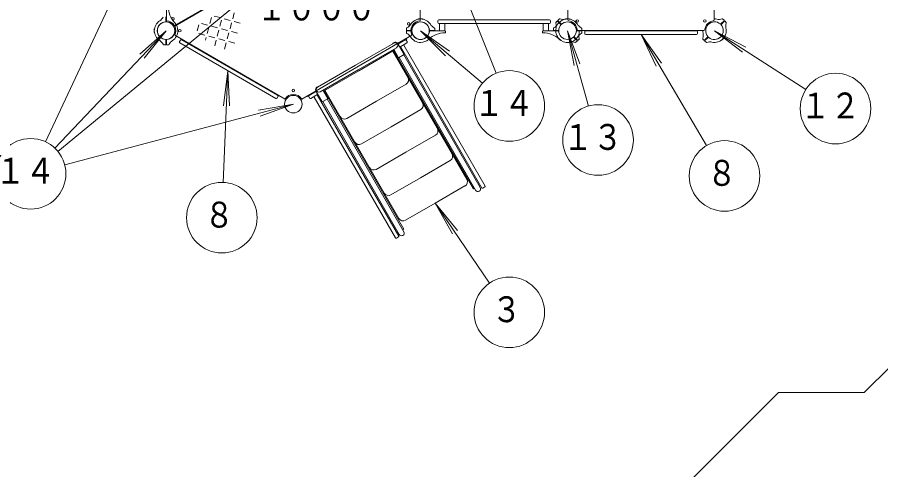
# Model space of a CAD drawing. Units: millimetres on the paper, scale 1:60. Extents: x 0 to 420, y -297 to 594.
# Drawn here: x 117.2 to 190.6, y 412.4 to 450.8 of the extents above; entities that cross this region are included whole.
import ezdxf
from ezdxf.enums import TextEntityAlignment as Align

# ---------------------------------------------------------------- set-up
doc = ezdxf.new("R2010")
doc.units = ezdxf.units.MM
doc.linetypes.add('USER3', pattern=[63.5, 31.75, -6.35, 6.35, -6.35, 6.35, -6.35])
doc.layers.add('LY_1', color=7, linetype='Continuous', lineweight=9)
doc.styles.add('ＭＳ ゴシック', font='')
doc.styles.get('ＭＳ ゴシック').set_extended_font_data('MS Gothic')

msp = doc.modelspace()

# ---------------------------------------------------------------- linework, layer by layer
at = {"layer": 'LY_1', "lineweight": 18}
for p, q in [((119.599, 440.231), (129.851, 462.175)), ((157.937, 446.063), (151.501, 462.175)), ((120.645, 439.421), (140.676, 455.925)), ((135.517, 450.678), (135.654, 451.19)), ((133.364, 450.157), (132.852, 450.294)), ((133.581, 450.282), (133.718, 450.794)), ((134.447, 450.782), (133.934, 450.919)), ((134.434, 450.053), (134.572, 450.565)), ((135.3, 450.553), (134.788, 450.69)), ((135.288, 449.824), (135.425, 450.336)), ((136.154, 450.324), (135.642, 450.461)), ((120.392, 439.691), (129.851, 449.675)), ((129.851, 449.675), (127.605, 447.685)), ((129.851, 449.675), (127.985, 447.325)), ((132.498, 449.657), (132.635, 450.169)), ((133.352, 449.428), (133.489, 449.94)), ((134.218, 449.928), (133.706, 450.065)), ((134.206, 449.199), (134.343, 449.711)), ((135.072, 449.699), (134.559, 449.836)), ((135.925, 449.47), (135.413, 449.607)), ((156.761, 445.217), (151.501, 449.675)), ((151.501, 449.675), (153.95, 447.942)), ((151.501, 449.675), (153.612, 447.543)), ((165.791, 443.273), (164.001, 449.675)), ((164.001, 449.675), (165.058, 446.867)), ((164.001, 449.675), (164.554, 446.726)), ((184.273, 444.677), (176.501, 449.675)), ((176.501, 449.675), (179.156, 448.278)), ((176.501, 449.675), (178.874, 447.838)), ((133.135, 449.303), (132.623, 449.44)), ((133.199, 448.856), (133.26, 449.086)), ((133.989, 449.074), (133.477, 449.211)), ((133.991, 448.398), (134.114, 448.857)), ((134.843, 448.845), (134.331, 448.982)), ((135.059, 448.97), (135.197, 449.482)), ((175.831, 439.914), (170.251, 449.358)), ((170.251, 449.358), (171.997, 446.918)), ((170.251, 449.358), (171.546, 446.652)), ((134.831, 448.116), (134.968, 448.629)), ((135.697, 448.616), (135.184, 448.754)), ((134.716, 436.779), (135.105, 446.276)), ((135.105, 446.276), (134.721, 443.3)), ((135.105, 446.276), (135.244, 443.279)), ((121.229, 438.281), (140.676, 443.425)), ((140.676, 443.425), (137.72, 442.913)), ((140.676, 443.425), (137.854, 442.408)), ((157.36, 428.223), (152.747, 435.017)), ((152.747, 435.017), (154.642, 432.692)), ((152.747, 435.017), (154.209, 432.398))]:
    msp.add_line(p, q, dxfattribs=at)
at = {"layer": 'LY_1'}
for p, q in [((129.876, 461.394), (129.876, 450.456)), ((151.476, 461.342), (151.476, 450.508)), ((130.559, 450.113), (139.942, 455.53)), ((139.967, 455.487), (130.584, 450.07)), ((164.026, 455.925), (164.026, 450.585)), ((176.476, 455.925), (176.476, 450.585)), ((129.826, 450.456), (129.826, 450.849)), ((151.335, 450.661), (151.335, 450.663)), ((151.668, 450.661), (151.668, 450.663)), ((152.96, 450.516), (152.96, 450.366)), ((162.46, 450.6), (153.043, 450.6)), ((162.46, 450.283), (153.043, 450.283)), ((153.108, 449.65), (153.108, 450.283)), ((153.561, 449.65), (153.561, 450.283)), ((161.941, 449.65), (161.941, 450.283)), ((162.395, 449.65), (162.395, 450.283)), ((162.543, 450.516), (162.543, 450.366)), ((163.106, 450.486), (163.023, 450.398)), ((163.431, 450.209), (163.154, 450.487)), ((163.467, 450.245), (163.189, 450.522)), ((163.19, 450.57), (163.278, 450.653)), ((163.835, 450.661), (163.835, 450.663)), ((164.168, 450.661), (164.168, 450.663)), ((177.036, 450.245), (177.314, 450.522)), ((177.071, 450.209), (177.349, 450.487)), ((177.313, 450.57), (177.224, 450.653)), ((177.397, 450.486), (177.48, 450.398)), ((128.865, 449.841), (128.862, 449.841)), ((150.294, 449.734), (150.299, 449.865)), ((150.294, 449.615), (150.298, 449.494)), ((150.72, 449.7), (150.327, 449.7)), ((150.72, 449.65), (150.327, 449.65)), ((152.282, 449.7), (152.675, 449.7)), ((152.282, 449.65), (153.592, 449.65)), ((152.708, 449.734), (152.704, 449.855)), ((153.625, 449.615), (153.621, 449.527)), ((161.877, 449.615), (161.882, 449.527)), ((163.22, 449.65), (161.91, 449.65)), ((162.794, 449.734), (162.798, 449.855)), ((163.22, 449.7), (162.827, 449.7)), ((170.251, 449.7), (164.782, 449.7)), ((164.782, 449.65), (165.175, 449.65)), ((165.208, 449.734), (165.204, 449.865)), ((165.208, 449.615), (165.204, 449.494)), ((165.46, 449.441), (165.46, 449.591)), ((165.543, 449.675), (174.96, 449.675)), ((170.251, 449.7), (175.591, 449.7)), ((175.043, 449.441), (175.043, 449.591)), ((128.865, 449.508), (128.862, 449.508)), ((129.826, 448.894), (129.826, 448.501)), ((129.876, 448.894), (129.876, 448.501)), ((139.967, 443.863), (130.584, 449.28)), ((130.997, 448.744), (131.072, 448.873)), ((131.186, 448.904), (139.341, 444.196)), ((150.767, 449.28), (141.385, 443.863)), ((149.518, 448.56), (150.29, 449.006)), ((149.544, 448.514), (150.317, 448.96)), ((150.355, 448.744), (150.28, 448.873)), ((150.317, 448.96), (150.29, 449.006)), ((163.186, 449.095), (163.184, 449.094)), ((163.422, 448.86), (163.42, 448.858)), ((164.536, 449.105), (164.814, 448.827)), ((164.571, 449.14), (164.849, 448.862)), ((164.897, 448.863), (164.986, 448.959)), ((165.543, 449.358), (174.96, 449.358)), ((175.606, 448.863), (175.516, 448.959)), ((175.931, 449.14), (175.654, 448.862)), ((175.967, 449.105), (175.689, 448.827)), ((177.081, 448.86), (177.083, 448.858)), ((177.316, 449.095), (177.318, 449.094)), ((129.791, 448.468), (129.66, 448.472)), ((129.91, 448.468), (130.031, 448.472)), ((131.027, 448.63), (139.182, 443.921)), ((145.975, 446.746), (149.223, 448.621)), ((146.202, 446.354), (149.45, 448.229)), ((149.635, 447.373), (149.219, 448.095)), ((150.097, 447.64), (149.58, 448.535)), ((150.324, 448.63), (149.725, 448.284)), ((156.719, 436.305), (149.783, 448.317)), ((156.993, 436.463), (150.082, 448.432)), ((164.813, 448.779), (164.717, 448.69)), ((175.69, 448.779), (175.786, 448.69)), ((149.264, 448.017), (146.247, 446.276)), ((155.425, 437.045), (149.134, 447.942)), ((155.989, 436.235), (149.206, 447.984)), ((149.635, 447.373), (150.097, 447.64)), ((156.183, 436.112), (149.67, 447.393)), ((156.576, 436.338), (150.062, 447.62)), ((145.975, 446.746), (142.728, 444.871)), ((146.202, 446.354), (142.954, 444.479)), ((143.23, 444.534), (146.247, 446.276)), ((147.747, 443.677), (150.273, 445.136)), ((142.633, 444.585), (141.861, 444.14)), ((142.659, 444.539), (141.887, 444.093)), ((143.14, 443.623), (142.623, 444.518)), ((143.602, 443.89), (143.185, 444.612)), ((150.071, 432.818), (143.288, 444.567)), ((149.652, 433.711), (143.36, 444.609)), ((139.296, 443.952), (139.371, 444.082)), ((141.887, 444.093), (141.861, 444.14)), ((142.056, 443.952), (141.981, 444.082)), ((142.169, 443.921), (142.768, 444.267)), ((149.372, 432.063), (142.461, 444.032)), ((149.646, 432.221), (142.711, 444.234)), ((143.602, 443.89), (143.14, 443.623)), ((149.688, 432.362), (143.175, 443.643)), ((150.081, 432.588), (143.567, 443.87)), ((147.747, 443.677), (145.221, 442.219)), ((148.997, 441.512), (151.523, 442.971)), ((148.997, 441.512), (146.471, 440.054)), ((150.247, 439.347), (152.773, 440.806)), ((150.247, 439.347), (147.721, 437.889)), ((151.497, 437.182), (154.023, 438.641)), ((151.497, 437.182), (148.971, 435.724)), ((152.747, 435.017), (155.273, 436.476)), ((156.474, 436.515), (156.567, 436.568)), ((156.787, 436.286), (156.975, 436.395)), ((155.989, 436.235), (156.082, 436.288)), ((152.747, 435.017), (150.221, 433.559)), ((150.071, 432.818), (149.979, 432.765)), ((149.628, 432.153), (149.44, 432.045)), ((149.586, 432.538), (149.494, 432.485))]:
    msp.add_line(p, q, dxfattribs=at)
at = {"layer": 'LY_1', "linetype": 'USER3'}
for p, q in [((189.238, 418.925), (191.488, 421.175)), ((165.047, 402.038), (181.933, 418.925)), ((181.933, 418.925), (189.238, 418.925))]:
    msp.add_line(p, q, dxfattribs=at)
at = {"layer": 'LY_1'}
for centre, radius in [((129.851, 449.675), 0.743), ((130.434, 450.685), 0.108), ((150.491, 450.258), 0.108), ((151.501, 449.675), 0.743), ((164.001, 449.675), 0.75), ((164.826, 450.5), 0.108), ((175.676, 450.5), 0.108), ((131.017, 449.675), 0.108), ((140.676, 444.591), 0.108), ((140.676, 443.425), 0.743)]:
    msp.add_circle(centre, radius, dxfattribs=at)
at = {"layer": 'LY_1', "lineweight": 18}
for centre in [(159.049, 443.277), (186.797, 443.055), (166.599, 440.384), (118.329, 437.513), (177.357, 437.331), (134.593, 433.782), (159.045, 425.741)]:
    msp.add_circle(centre, 3, dxfattribs=at)
at = {"layer": 'LY_1'}
for centre, radius, start, end in [((132.196, 451.803), 2.167, 181.08415, 222.21724), ((129.851, 449.675), 1, 122.72719, 180), ((129.851, 449.675), 0.75, 94.27066, 180), ((128.859, 451.217), 0.833, 302.72719, 332.54116), ((129.792, 450.456), 0.0333, 274.27066, 0), ((129.851, 449.675), 0.833, 31.71913, 88.28087), ((129.909, 450.456), 0.0333, 180, 265.72934), ((129.851, 449.675), 0.75, 0, 85.72934), ((129.851, 449.675), 1, 0, 42.21724), ((151.501, 449.675), 1, 90, 147.27281), ((151.501, 449.675), 0.833, 91.71913, 208.28087), ((151.501, 449.675), 0.75, 90, 175.72934), ((151.351, 450.663), 0.0167, 98.62693, 180), ((151.501, 449.675), 1.017, 90, 98.62693), ((151.501, 449.675), 1.017, 81.37307, 90), ((151.501, 449.675), 1, 32.7272, 90), ((151.501, 449.675), 0.75, 4.27066, 90), ((151.651, 450.663), 0.0167, 0, 81.37307), ((153.043, 450.516), 0.0833, 90, 180), ((153.043, 450.366), 0.0833, 180, 270), ((162.46, 450.516), 0.0833, 0, 90), ((162.46, 450.366), 0.0833, 270, 0), ((163.084, 450.341), 0.0833, 137, 197.54116), ((162.21, 450.065), 0.833, 347.72719, 17.54116), ((163.13, 450.464), 0.0333, 45, 137), ((164.001, 449.675), 1, 32.7272, 147.27281), ((163.212, 450.546), 0.0333, 133, 225), ((163.335, 450.592), 0.0833, 72.45884, 133), ((163.612, 451.466), 0.833, 252.45884, 282.27281), ((163.851, 450.663), 0.0167, 98.62693, 180), ((164.001, 449.675), 1.017, 90, 98.62693), ((164.001, 449.675), 1.017, 81.37307, 90), ((164.11, 450.585), 0.0833, 180, 263.21282), ((164.001, 449.675), 0.833, 6.78718, 83.21282), ((164.151, 450.663), 0.0167, 0, 81.37307), ((176.501, 449.675), 0.833, 96.78718, 173.21282), ((176.501, 449.675), 0.75, 49.27066, 135), ((176.393, 450.585), 0.0833, 276.78718, 0), ((176.501, 449.675), 1, 77.72719, 91.43254), ((176.891, 451.466), 0.833, 257.72719, 287.54116), ((177.167, 450.592), 0.0833, 47, 107.54116), ((177.29, 450.546), 0.0333, 315, 47), ((177.373, 450.464), 0.0333, 43, 135), ((178.293, 450.065), 0.833, 162.45884, 192.27281), ((177.419, 450.341), 0.0833, 342.45884, 43), ((129.851, 449.675), 1.017, 171.37307, 180), ((129.851, 449.675), 1.017, 180, 188.62693), ((128.862, 449.825), 0.0167, 90, 171.37307), ((128.862, 449.525), 0.0167, 188.62693, 270), ((129.851, 449.675), 1, 180, 237.27281), ((129.851, 449.675), 0.75, 180, 265.72934), ((129.851, 449.675), 0.75, 274.27066, 0), ((129.851, 449.675), 1, 302.72719, 0), ((129.851, 449.675), 0.833, 331.71913, 28.28087), ((150.327, 449.733), 0.0333, 178, 270), ((150.327, 449.616), 0.0333, 90, 182), ((150.382, 449.853), 0.0833, 117.45884, 178), ((149.959, 450.666), 0.833, 297.45884, 327.27281), ((150.72, 449.733), 0.0333, 270, 355.72934), ((150.72, 449.616), 0.0333, 4.27066, 90), ((151.501, 449.675), 0.75, 184.27066, 270), ((151.501, 449.675), 0.75, 270, 355.72934), ((152.282, 449.733), 0.0333, 184.27066, 270), ((152.282, 449.616), 0.0333, 90, 175.72934), ((153.044, 450.666), 0.833, 212.72719, 242.54116), ((152.621, 449.853), 0.0833, 2, 62.54116), ((152.675, 449.733), 0.0333, 270, 2), ((153.587, 449.529), 0.0333, 271.08415, 357), ((153.592, 449.616), 0.0333, 357, 90), ((161.91, 449.616), 0.0333, 90, 183), ((161.915, 449.529), 0.0333, 183, 268.91585), ((162.827, 449.733), 0.0333, 178, 270), ((162.882, 449.853), 0.0833, 117.45884, 178), ((162.459, 450.666), 0.833, 297.45884, 327.27281), ((164.001, 449.675), 1, 167.72719, 225), ((163.22, 449.733), 0.0333, 270, 355.72934), ((163.22, 449.616), 0.0333, 4.27066, 90), ((163.408, 450.186), 0.0333, 319.27066, 45), ((163.49, 450.268), 0.0333, 225, 310.72934), ((164.782, 449.733), 0.0333, 184.27066, 270), ((164.782, 449.616), 0.0333, 90, 175.72934), ((164.911, 449.783), 0.0833, 186.78718, 270), ((165.544, 450.666), 0.833, 212.72719, 242.54116), ((164.001, 449.675), 1, 347.72719, 1.43254), ((165.121, 449.853), 0.0833, 2, 62.54116), ((165.175, 449.733), 0.0333, 270, 2), ((165.175, 449.616), 0.0333, 358, 90), ((165.543, 449.591), 0.0833, 90, 180), ((174.96, 449.591), 0.0833, 0, 90), ((176.501, 449.675), 1, 178.56746, 192.27281), ((175.591, 449.783), 0.0833, 270, 353.21282), ((176.501, 449.675), 0.75, 135, 220.72934), ((177.012, 450.268), 0.0333, 229.27066, 315), ((176.501, 449.675), 0.75, 315, 40.72934), ((177.095, 450.186), 0.0333, 135, 220.72934), ((176.501, 449.675), 1, 315, 12.27281), ((128.859, 448.133), 0.833, 27.45884, 57.2728), ((129.792, 448.894), 0.0333, 0, 85.72934), ((129.909, 448.894), 0.0333, 94.27066, 180), ((130.842, 448.133), 0.833, 122.72719, 152.54116), ((131.144, 448.832), 0.0833, 60, 150), ((150.208, 448.832), 0.0833, 30, 72.84364), ((150.382, 449.497), 0.0833, 182, 242.54116), ((149.959, 448.684), 0.833, 32.7272, 62.54116), ((151.501, 449.675), 1, 212.72719, 270), ((151.501, 449.675), 1, 270, 312.21724), ((153.629, 447.33), 2.167, 91.08415, 132.21724), ((161.873, 447.33), 2.167, 47.78276, 88.91585), ((163.196, 449.082), 0.0167, 135, 216.37307), ((164.001, 449.675), 1.017, 216.37307, 225), ((164.001, 449.675), 1.017, 225, 233.62693), ((164.001, 449.675), 1, 225, 327.27281), ((163.408, 448.87), 0.0167, 233.62693, 315), ((164.512, 449.081), 0.0333, 45, 130.72934), ((164.595, 449.164), 0.0333, 139.27066, 225), ((164.79, 448.804), 0.0333, 313, 45), ((165.544, 448.684), 0.833, 117.45884, 147.27281), ((164.873, 448.886), 0.0333, 225, 317), ((165.793, 449.285), 0.833, 167.72719, 197.54116), ((164.919, 449.009), 0.0833, 317, 17.54116), ((165.121, 449.497), 0.0833, 297.45884, 358), ((165.543, 449.441), 0.0833, 180, 270), ((174.96, 449.441), 0.0833, 270, 0), ((175.584, 449.009), 0.0833, 162.45884, 223), ((174.71, 449.285), 0.833, 342.45884, 12.27281), ((175.63, 448.886), 0.0333, 223, 315), ((175.712, 448.804), 0.0333, 135, 227), ((175.908, 449.164), 0.0333, 315, 40.72934), ((175.99, 449.081), 0.0333, 49.27066, 135), ((176.501, 449.675), 0.75, 229.27066, 315), ((176.501, 449.675), 1, 257.72719, 315), ((177.094, 448.87), 0.0167, 225, 306.37307), ((176.501, 449.675), 1.017, 306.37307, 315), ((176.501, 449.675), 1.017, 315, 323.62693), ((177.306, 449.082), 0.0167, 323.62693, 45), ((129.673, 448.555), 0.0833, 207.45884, 268), ((129.792, 448.501), 0.0333, 268, 0), ((129.909, 448.501), 0.0333, 180, 272), ((130.028, 448.555), 0.0833, 272, 332.54116), ((131.069, 448.702), 0.0833, 150, 240), ((149.336, 448.425), 0.267, 35.73917, 151.78833), ((149.336, 448.425), 0.227, 300, 120), ((150.283, 448.702), 0.0833, 300, 30), ((164.391, 447.883), 0.833, 72.45884, 102.27281), ((164.667, 448.757), 0.0833, 252.45884, 313), ((175.835, 448.757), 0.0833, 227, 287.54116), ((176.112, 447.883), 0.833, 77.72719, 107.54116), ((150.065, 445.497), 0.417, 300, 30), ((142.841, 444.675), 0.267, 88.21167, 204.26083), ((142.841, 444.675), 0.227, 120, 300), ((139.224, 443.994), 0.0833, 240, 330), ((139.299, 444.123), 0.0833, 330, 60), ((140.676, 443.425), 0.833, 31.71913, 148.28087), ((142.053, 444.123), 0.0833, 167.15636, 210), ((142.128, 443.994), 0.0833, 210, 300), ((151.315, 443.332), 0.417, 300, 30), ((145.013, 442.58), 0.417, 210, 300), ((152.565, 441.167), 0.417, 300, 30), ((146.263, 440.415), 0.417, 210, 300), ((153.815, 439.001), 0.417, 300, 30), ((147.513, 438.25), 0.417, 210, 300), ((155.065, 436.836), 0.417, 300, 30), ((156.38, 436.225), 0.227, 210, 30), ((156.762, 436.33), 0.05, 210, 300), ((156.95, 436.438), 0.05, 300, 30), ((148.763, 436.085), 0.417, 210, 300), ((150.013, 433.92), 0.417, 210, 300), ((149.415, 432.088), 0.05, 210, 300), ((149.603, 432.196), 0.05, 300, 30), ((149.885, 432.475), 0.227, 210, 30)]:
    msp.add_arc(centre, radius, start, end, dxfattribs=at)

# ---------------------------------------------------------------- texts
at = {"layer": 'LY_1', "style": 'ＭＳ ゴシック', "width": 0.85}
for s, p in [('１０００', (137.544, 449.887)), ('１４', (156.049, 441.777)), ('１２', (183.797, 441.555)), ('１３', (163.599, 438.884)), ('１４', (115.329, 436.013)), ('８', (175.857, 435.831)), ('８', (133.093, 432.282)), ('３', (157.545, 424.241))]:
    msp.add_text(s, height=2.199, dxfattribs=at).set_placement(p, align=Align.BOTTOM_LEFT)

doc.saveas('drawing.dxf')
